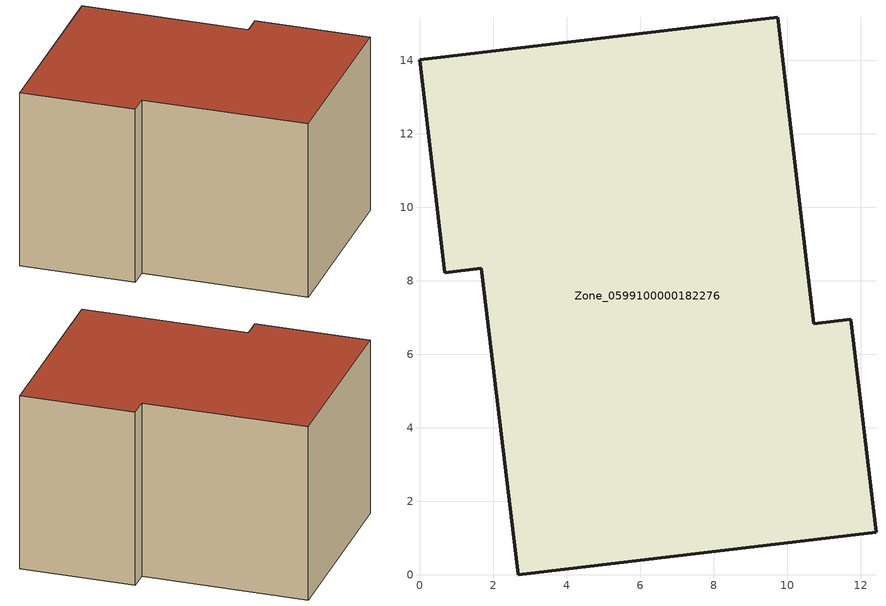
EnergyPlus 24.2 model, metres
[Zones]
Zone_0599100000182276
 floor ground (C_G): 0,14.01 9.74,15.17 10.73,6.83 11.73,6.95 12.42,1.16 2.68,0 1.68,8.34 0.69,8.22 z0
 wall outside (C_F): 1.68,8.34 2.68,0 12.42,1.16 11.73,6.95 10.73,6.83 9.74,15.17 0,14.01 0.69,8.22 1.68,8.34 z0:9.29
 roof outside (C_R): 9.74,15.17 0,14.01 0.69,8.22 1.68,8.34 2.68,0 12.42,1.16 11.73,6.95 10.73,6.83 z9.29
[BUILDING]
Pand.0599100000182276: North Axis=0; Terrain=City; Loads Convergence Tolerance Value=0.04; Temperature Convergence Tolerance Value=0.4; Solar Distribution=FullExterior; Maximum Number of Warmup Days=25; Minimum Number of Warmup Days=1
[Site:Location]
Rotterdam.The.Hague.AP_ZH_NLD Design_Conditions: Latitude=51.96; Longitude=4.45; Time Zone=1; Elevation=-4.5
[SITE:GROUNDTEMPERATURE:BUILDINGSURFACE]
18, 18, 18, 18, 18, 18, 18, 18, 18, 18, 18, 18
[MATERIAL] Thermal Absorptance=0.9; Solar Absorptance=0.7; Visible Absorptance=0.7
Name | Roughness | Thickness | Conductivity | Density | Specific Heat
G.D.1992-2005 | MediumSmooth | 0.15 | 0.06 | 540 | 1210
F.D.1992-2005 | Rough | 0.3 | 0.12 | 1920 | 840
R.D.1992-2005 | MediumRough | 0.2 | 0.08 | 1500 | 1000
[CONSTRUCTION]
C_G: G.D.1992-2005
C_F: F.D.1992-2005
C_R: R.D.1992-2005
[ZONE]
Zone_0599100000182276: Type=1; Multiplier=1; Ceiling Height=Autocalculate; Volume=Autocalculate; Floor Area=autocalculate; Part of Total Floor Area=Yes
[ZONEINFILTRATION:DESIGNFLOWRATE]
Infil_Zone_0599100000182276: Zone or ZoneList or Space or SpaceList=Zone_0599100000182276; Schedule=AlwaysOn; Design Flow Rate Calculation Method=Flow/Area; Flow Rate per Floor Area=0.0021; Constant Term Coefficient=1; Temperature Term Coefficient=0; Velocity Term Coefficient=0; Velocity Squared Term Coefficient=0
[HVACTEMPLATE:ZONE:IDEALLOADSAIRSYSTEM]
Zone_0599100000182276: Maximum Heating Supply Air Temperature=50; Minimum Cooling Supply Air Temperature=13; Maximum Heating Supply Air Humidity Ratio=0.0156; Minimum Cooling Supply Air Humidity Ratio=0.0077; Heating Limit=NoLimit; Cooling Limit=NoLimit; Dehumidification Control Type=ConstantSensibleHeatRatio; Cooling Sensible Heat Ratio=0.7; Dehumidification Setpoint=60; Humidification Control Type=None; Humidification Setpoint=30; Outdoor Air Method=None; Outdoor Air Flow Rate per Person=0.00944; Outdoor Air Flow Rate per Zone Floor Area=0; Outdoor Air Flow Rate per Zone=0; Demand Controlled Ventilation Type=None; Outdoor Air Economizer Type=NoEconomizer; Heat Recovery Type=None; Sensible Heat Recovery Effectiveness=0.7; Latent Heat Recovery Effectiveness=0.65
[ZONECONTROL:THERMOSTAT]
ThermostatControl_Zone_0599100000182276: Zone or ZoneList=Zone_0599100000182276; Control Type Schedule=DualSetpointControlType; Control 1=Thermostat_Zone_0599100000182276; Temperature Difference Between Cutout And Setpoint=0
[THERMOSTATSETPOINT:DUALSETPOINT]
Thermostat_Zone_0599100000182276: Heating Setpoint Temperature Schedule=HeatingSetpoint_Zone_0599100000182276; Cooling Setpoint Temperature Schedule=CoolingSetpoint_Zone_0599100000182276
[SCHEDULE:COMPACT]
HeatingSetpoint_Zone_0599100000182276: Through: 12/31, For: AllDays, Until: 24:00, 21
CoolingSetpoint_Zone_0599100000182276: Through: 12/31, For: AllDays, Until: 24:00, 24
DualSetpointControlType: Through: 12/31, For: AllDays, Until: 24:00, 4
AlwaysOn: Through: 12/31, For: AllDays, Until: 24:00, 1
